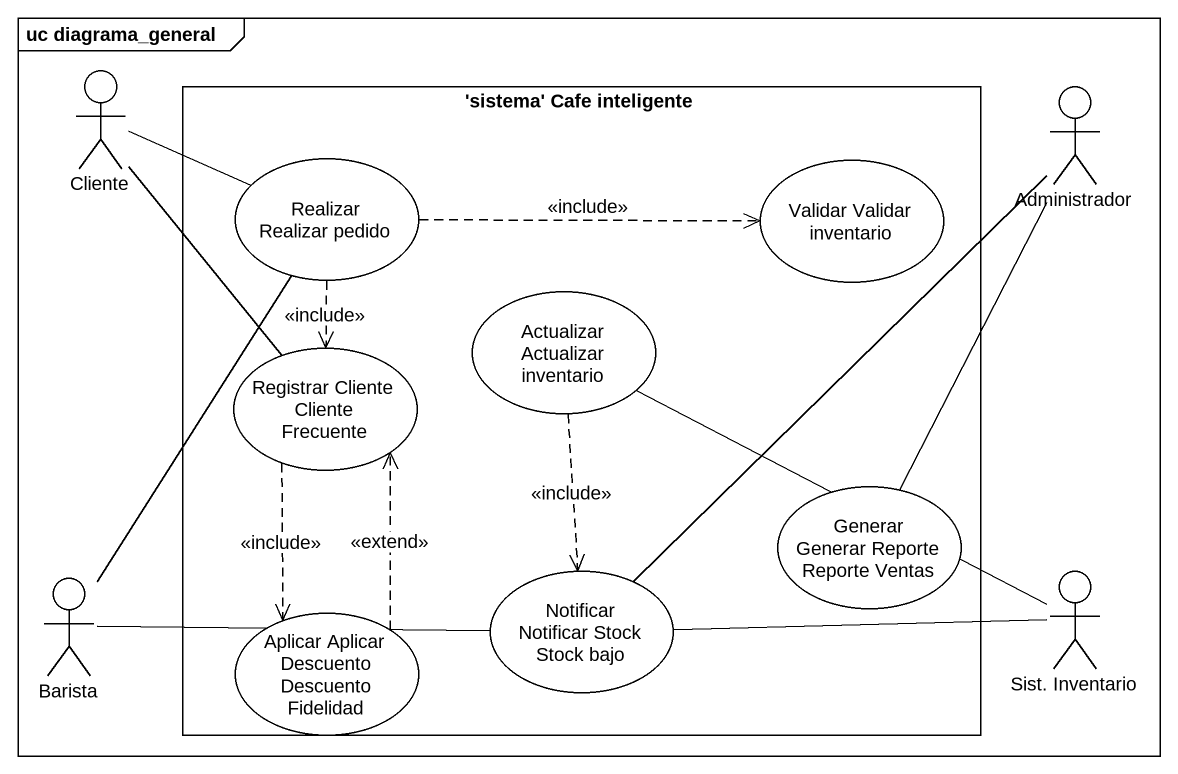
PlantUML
@startuml
mainframe uc diagrama_general
actor Cliente
rectangle "'sistema' Cafe inteligente" as sistema_Cafe_inteligente {
  usecase "Realizar Realizar pedido" as Realizar_Realizar_pedido
  usecase "Validar Validar inventario" as Validar_Validar_inventario
  usecase "Registrar Cliente Cliente Frecuente" as Registrar_Cliente_Cliente
  usecase "Actualizar Actualizar inventario" as Actualizar_Actualizar
  usecase "Generar Generar Reporte Reporte Ventas" as Generar_Generar_Reporte
  usecase "Notificar Notificar Stock Stock bajo" as Notificar_Notificar_Stock
  usecase "Aplicar Aplicar Descuento Descuento Fidelidad" as Aplicar_Aplicar_Descuento
}
actor Administrador
actor Barista
actor "Sist. Inventario" as Sist_Inventario
Cliente -right- Realizar_Realizar_pedido
Administrador -- Generar_Generar_Reporte
Administrador -- Notificar_Notificar_Stock
Realizar_Realizar_pedido .right.> Validar_Validar_inventario : <<include>>
Realizar_Realizar_pedido ..> Registrar_Cliente_Cliente : <<include>>
Registrar_Cliente_Cliente -up- Cliente
Registrar_Cliente_Cliente ..> Aplicar_Aplicar_Descuento : <<include>>
Actualizar_Actualizar ..> Notificar_Notificar_Stock : <<include>>
Barista -up- Realizar_Realizar_pedido
Notificar_Notificar_Stock -left- Barista
Sist_Inventario -left- Actualizar_Actualizar
Sist_Inventario -left- Notificar_Notificar_Stock
Aplicar_Aplicar_Descuento .up.> Registrar_Cliente_Cliente : <<extend>>
@enduml
